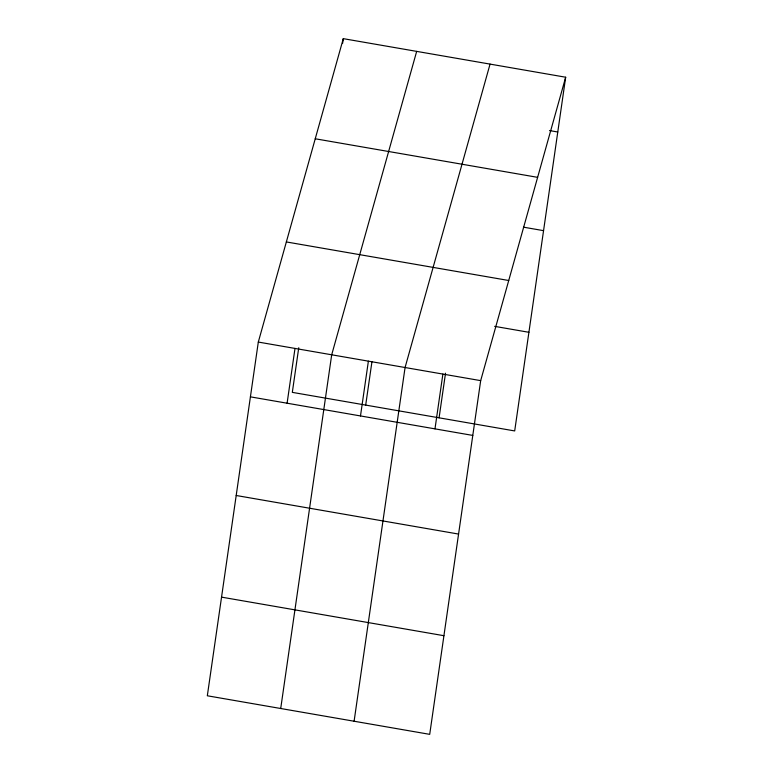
<?xml version="1.0" encoding="UTF-8"?>
<svg xmlns="http://www.w3.org/2000/svg" width="773" height="773" viewBox="0 0 773 773"><rect width="100%" height="100%" fill="white"/><g stroke="black" fill="none" stroke-linecap="round" stroke-linejoin="round"><path stroke-width="1.16" d="M258.308 342.062L207.328 695.777L429.711 734.35L480.68 380.635L565.672 77.223L343.289 38.65L258.308 342.062L480.68 380.635M287.102 403.216L294.996 348.43M298.745 347.744L292.32 392.365L514.692 430.938L565.672 77.223M342.603 43.414L343.289 38.65M280.715 708.512L331.694 354.788L416.676 51.376M360.489 415.942L368.383 361.155M365.697 405.1L371.958 361.648M354.102 721.238L405.071 367.523L490.053 64.101M434.986 428.86L442.881 374.074M439.083 417.826L445.519 373.195M549.506 130.569L557.768 131.999M315.239 138.773L537.621 177.346M523.476 227.165L543.554 230.654M286.348 241.939L508.731 280.502M494.652 326.351L528.916 332.293M250.413 396.849L472.786 435.421M236.19 495.493L458.573 534.066M221.551 597.133L443.924 635.706"/></g></svg>
